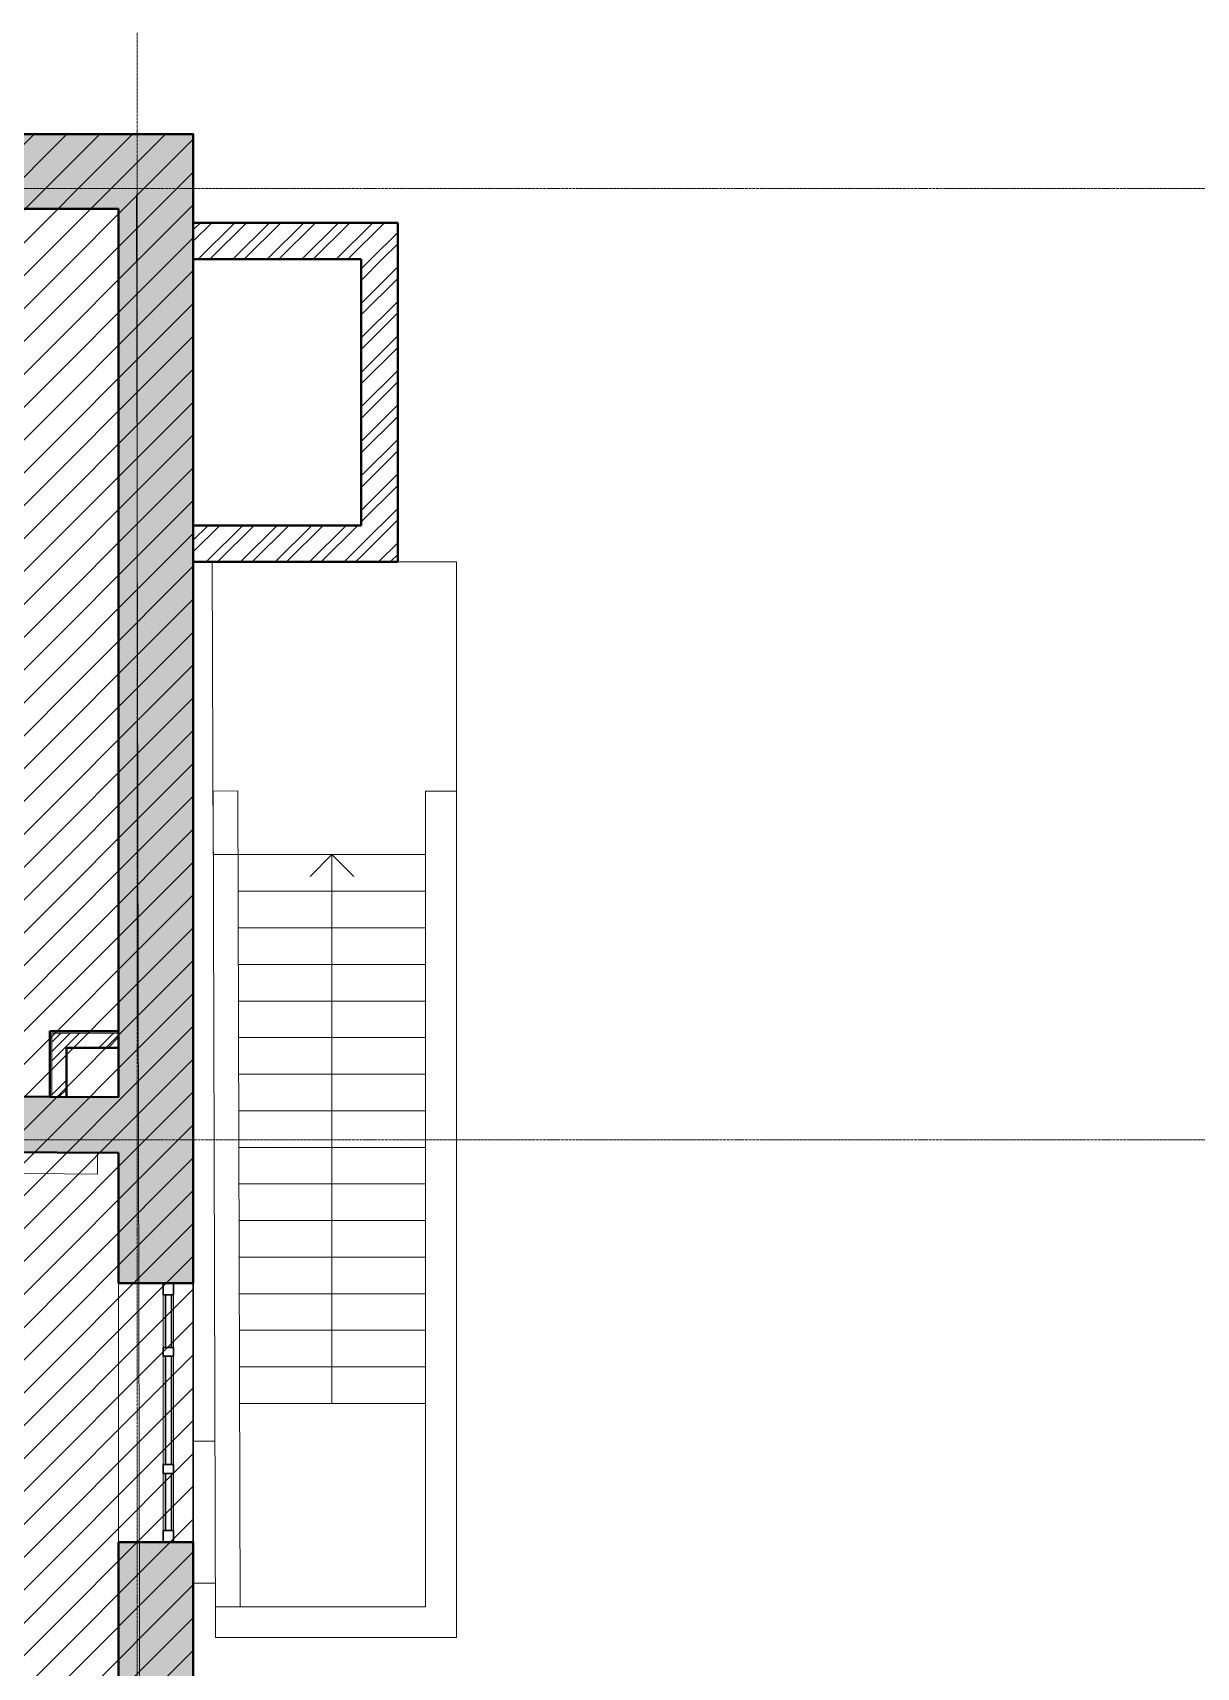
# Model space of a CAD drawing. Header units: millimetres. Extents: x -11886 to 379896, y -8130 to 47743.
# Drawn here: x 2846 to 10797, y 33253 to 44422 of the extents above; entities that cross this region are included whole.
import ezdxf

# ---------------------------------------------------------------- set-up
doc = ezdxf.new("R2010")
doc.units = ezdxf.units.MM
for name, pattern in [('ADSK_Линия сетки', [25, 20, -2.5, 0, -2.5]), ('ADSK_Сверху', [4.5, 3, -1.5]), ('ADSK_Снесено', [4.5, 3, -1.5])]:
    doc.linetypes.add(name, pattern=pattern)
for name, color, linetype, lineweight, true_color in [('_ Окна', 5, 'Continuous', 30, 0x0000ff), ('Витраж', 5, 'Continuous', 18, 0x0000ff), ('Линии', 7, 'Continuous', 9, 0x00a600), ('Окна', 5, 'Continuous', 18, 0x0000ff), ('Панели витража', 5, 'Continuous', 18, 0x0000ff), ('Стены внутренние', 5, 'Continuous', 18, 0x0000ff), ('Стены наружные', 1, 'ADSK_Снесено', 18, 0xff0000), ('Стены штриховка', 5, 'Continuous', 18, 0x0000ff)]:
    doc.layers.add(name, color=color, linetype=linetype, lineweight=lineweight, true_color=true_color)
for name, color, linetype, lineweight in [('Лестницы', 7, 'Continuous', 18), ('Оси', 7, 'Continuous', 9), ('Перекрытие', 7, 'Continuous', 18), ('Стрелки вверх', 7, 'Continuous', 18)]:
    doc.layers.add(name, color=color, linetype=linetype, lineweight=lineweight)
pattern_1 = [(45, (0, 0), (-179.6051, 179.6051), []), (45, (63.5, 0), (0, 359.2102), []), (45, (-63.5, 0), (0, 359.2102), [])]
pattern_2 = [(45, (0, 0), (-117.8655, 117.8655), []), (45, (78.58, 0), (-117.8655, 117.8655), [])]

# ---------------------------------------------------------------- blocks, each defined once
blk = doc.blocks.new('Прямоугольный импост - 70х20_60мм-1426885-01 План 1-го этажа маркировочный')
at = {"layer": 'Витраж', "color": 161, "linetype": 'ADSK_Сверху', "true_color": 0xaaaaff}
for p, q in [((-6074, 27806), (-6144, 27806)), ((-6144, 27726), (-6144, 27806)), ((-6074, 27726), (-6074, 27806)), ((-6144, 27306), (-6144, 27336)), ((-6074, 27306), (-6074, 27336))]:
    blk.add_line(p, q, dxfattribs=at)
blk = doc.blocks.new('Прямоугольный импост - 70х20_60мм-1258642-01 План 1-го этажа маркировочный')
at = {"layer": 'Витраж', "color": 161, "linetype": 'ADSK_Сверху', "true_color": 0xaaaaff}
for p, q in [((-80, 35), (0, 35)), ((0, 35), (0, -35)), ((0, -35), (-80, -35))]:
    blk.add_line(p, q, dxfattribs=at)
blk = doc.blocks.new('Прямоугольный импост - 70х20_60мм-1258643-01 План 1-го этажа маркировочный')
at = {"layer": 'Витраж', "color": 161, "linetype": 'ADSK_Сверху', "true_color": 0xaaaaff}
for p, q in [((0, 35), (-80, 35)), ((0, -35), (0, 35)), ((-80, -35), (0, -35))]:
    blk.add_line(p, q, dxfattribs=at)
blk = doc.blocks.new('Прямоугольный импост - 70х20_60мм-1225850-01 План 1-го этажа маркировочный')
at = {"layer": 'Витраж', "color": 161, "linetype": 'ADSK_Сверху', "true_color": 0xaaaaff}
for p, q in [((-6144, 27276), (-6144, 27306)), ((-6074, 27276), (-6074, 27306)), ((-6144, 26506), (-6144, 26536)), ((-6074, 26506), (-6074, 26536))]:
    blk.add_line(p, q, dxfattribs=at)
blk = doc.blocks.new('Прямоугольный импост - 70х20_60мм-1225113-01 План 1-го этажа маркировочный')
at = {"layer": 'Витраж', "color": 161, "linetype": 'ADSK_Сверху', "true_color": 0xaaaaff}
for p, q in [((-6006, 10092), (-6006, 10122)), ((-5936, 10092), (-5936, 10122)), ((-6006, 9652), (-6006, 9732)), ((-5936, 9652), (-5936, 9732)), ((-6006, 9652), (-5936, 9652))]:
    blk.add_line(p, q, dxfattribs=at)
blk = doc.blocks.new('Прямоугольный импост - 70х60мм-1258640-01 План 1-го этажа маркировочный')
at = {"layer": 'Витраж', "color": 161, "linetype": 'ADSK_Сверху', "true_color": 0xaaaaff}
for p, q in [((-30, 35), (30, 35)), ((30, -35), (-30, -35))]:
    blk.add_line(p, q, dxfattribs=at)
blk = doc.blocks.new('Прямоугольный импост - 70х60мм-1426887-01 План 1-го этажа маркировочный')
at = {"layer": 'Витраж', "color": 161, "linetype": 'ADSK_Сверху', "true_color": 0xaaaaff}
for p, q in [((-6074, 27726), (-6144, 27726)), ((-6144, 27336), (-6144, 27726)), ((-6074, 27336), (-6074, 27726)), ((-6144, 27336), (-6074, 27336))]:
    blk.add_line(p, q, dxfattribs=at)
blk = doc.blocks.new('Прямоугольный импост - 70х60мм-1225009-01 План 1-го этажа маркировочный')
at = {"layer": 'Витраж', "color": 161, "linetype": 'ADSK_Сверху', "true_color": 0xaaaaff}
for p, q in [((-5936, 11392), (-6006, 11392)), ((-6006, 11032), (-6006, 11392)), ((-5936, 11032), (-5936, 11392)), ((-6006, 11032), (-5936, 11032))]:
    blk.add_line(p, q, dxfattribs=at)
blk = doc.blocks.new('Прямоугольный импост - 70х60мм-1229542-01 План 1-го этажа маркировочный')
at = {"layer": 'Витраж', "color": 161, "linetype": 'ADSK_Сверху', "true_color": 0xaaaaff}
for p, q in [((3808, 35378), (3738, 35378)), ((3738, 35378), (3738, 34638)), ((3808, 35378), (3808, 34638)), ((3738, 34638), (3808, 34638))]:
    blk.add_line(p, q, dxfattribs=at)
blk = doc.blocks.new('Новые проёмы подвал - Новые проёмы подвал-999150-01 План 1-го этажа маркировочный')
at = {"layer": 'Линии', "color": 8, "lineweight": 18, "true_color": 0x808080}
for p, q in [((4091, 34798), (3943, 34797)), ((3943, 33827), (4093, 33828))]:
    blk.add_line(p, q, dxfattribs=at)
blk = doc.blocks.new('Системная панель - _AR_Стекло_40мм_привязка по центру-1230233-01 План 1-го этажа маркировочный')
at = {"layer": 'Панели витража', "lineweight": 30}
for p, q in [((180, 20), (-180, 20)), ((-180, 20), (-180, -20)), ((180, -20), (180, 20)), ((-180, -20), (180, -20))]:
    blk.add_line(p, q, dxfattribs=at)
blk = doc.blocks.new('Прямоугольный импост - 70х20_60мм-1230234-01 План 1-го этажа маркировочный')
at = {"layer": 'Витраж', "lineweight": 30}
for p, q in [((-80, 35), (0, 35)), ((-80, -35), (-80, 35)), ((0, 35), (0, -35)), ((0, -35), (-80, -35))]:
    blk.add_line(p, q, dxfattribs=at)
blk = doc.blocks.new('Прямоугольный импост - 70х20_60мм-1230235-01 План 1-го этажа маркировочный')
at = {"layer": 'Витраж', "lineweight": 30}
for p, q in [((0, 35), (-80, 35)), ((-80, 35), (-80, -35)), ((0, -35), (0, 35)), ((-80, -35), (0, -35))]:
    blk.add_line(p, q, dxfattribs=at)
blk = doc.blocks.new('Системная панель - _AR_Стекло_40мм_привязка по центру-1430866-01 План 1-го этажа маркировочный')
at = {"layer": 'Панели витража', "lineweight": 30}
for p, q in [((195, 20), (-195, 20)), ((-195, 20), (-195, -20)), ((195, -20), (195, 20)), ((-195, -20), (195, -20))]:
    blk.add_line(p, q, dxfattribs=at)
blk = doc.blocks.new('Витраж-стеклопакет - Глухой стеклопакет 40мм-1233085-01 План 1-го этажа маркировочный')
at = {"layer": '_ Окна'}
for p, q in [((370, 20), (-370, 20)), ((-370, 20), (-370, -20)), ((370, -20), (370, 20)), ((-370, -20), (370, -20))]:
    blk.add_line(p, q, dxfattribs=at)
blk = doc.blocks.new('Прямоугольный импост - 70х60мм-V58-01 План 1-го этажа маркировочный')
at = {"layer": 'Витраж'}
for p, q in [((3738, 35438), (3738, 35798)), ((3808, 35798), (3808, 35438))]:
    blk.add_line(p, q, dxfattribs=at)
blk = doc.blocks.new('Прямоугольный импост - 70х60мм-V59-01 План 1-го этажа маркировочный')
at = {"layer": 'Витраж'}
for p, q in [((3738, 34188), (3738, 34578)), ((3808, 34578), (3808, 34188))]:
    blk.add_line(p, q, dxfattribs=at)
blk = doc.blocks.new('Прямоугольный импост - 70х60мм-1230232-01 План 1-го этажа маркировочный')
at = {"layer": 'Витраж', "lineweight": 30}
for p, q in [((-30, 35), (30, 35)), ((-30, 20), (-30, 35)), ((30, 35), (30, -35)), ((-30, -35), (-30, -20)), ((30, -35), (-30, -35))]:
    blk.add_line(p, q, dxfattribs=at)
blk = doc.blocks.new('Прямоугольный импост - 70х60мм-V60-01 План 1-го этажа маркировочный')
at = {"layer": 'Витраж'}
for p, q in [((3738, 34638), (3738, 35378)), ((3808, 35378), (3808, 34638))]:
    blk.add_line(p, q, dxfattribs=at)
blk = doc.blocks.new('Прямоугольный импост - 70х60мм-V61-01 План 1-го этажа маркировочный')
at = {"layer": 'Витраж', "lineweight": 30}
for p, q in [((-30, 35), (30, 35)), ((-30, -35), (-30, 35)), ((30, 35), (30, 20)), ((30, -35), (-30, -35)), ((30, -20), (30, -35))]:
    blk.add_line(p, q, dxfattribs=at)

msp = doc.modelspace()

# ---------------------------------------------------------------- hatches: boundary and pattern name
at = {"lineweight": 13, "true_color": 0x636466, "transparency": 33554559}
h = msp.add_hatch(dxfattribs=at)
h.set_pattern_fill('ANSI31', color=251, scale=50)
h.set_pattern_definition([(45, (0, 84876.59), (-112.2532, 112.2532), [])])
h.paths.add_polyline_path([(3943.5, 43728.87), (-6278.75, 43728.87), (-6141.04, 8529.25), (771.13, 8529.25), (771.13, 12571.22), (3385.22, 12571.22), (3381.63, 13081.22), (3330.09, 20918.63), (3943.5, 20918.63)])
at = {"layer": 'Стены внутренние', "lineweight": 9}
h = msp.add_hatch(dxfattribs=at)
h.set_pattern_fill('FP_3', color=256, style=0, pattern_type=2)
h.set_pattern_definition(pattern_1)
h.paths.add_polyline_path([(3076.24, 37150.48), (3076.24, 37586.48), (2976.24, 37586.48), (2976.24, 37150.92)])
h = msp.add_hatch(dxfattribs=at)
h.set_pattern_fill('FP_3', color=256, style=0, pattern_type=2)
h.set_pattern_definition(pattern_1)
h.paths.add_polyline_path([(3298.05, 37486.48), (3433.5, 37486.48), (3433.5, 37586.48), (3076.24, 37586.48), (3076.24, 37486.48), (3276.48, 37486.48)])
at = {"layer": 'Стены внутренние', "true_color": 0xc0c0c0}
h = msp.add_hatch(color=9, dxfattribs=at)
h.paths.add_polyline_path([(3433.5, 36768.87), (3433.5, 37148.87), (2576.14, 37152.72), (2574.75, 36772.72), (3276.48, 36769.57)])
h.paths.add_polyline_path([(1074.45, 36779.46), (1076.15, 37159.45), (-5768.75, 37190.18), (-5768.75, 36810.18), (1047.01, 36779.58)])
at = {"layer": 'Стены наружные', "linetype": 'Continuous', "true_color": 0xc0c0c0}
h = msp.add_hatch(color=9, dxfattribs=at)
h.paths.add_polyline_path([(3433.5, 43218.87), (3433.5, 43728.87), (2619.64, 43728.87), (2619.64, 43218.87)])
h.paths.add_polyline_path([(365.27, 43218.87), (1109.64, 43218.87), (1109.64, 43728.87), (-371.4, 43728.87), (-371.4, 43218.87), (311.55, 43218.87)])
h.paths.add_polyline_path([(-2624.76, 43218.87), (-1881.4, 43218.87), (-1881.4, 43728.87), (-3402.4, 43728.87), (-3402.4, 43218.87), (-2625.56, 43218.87)])
h.paths.add_polyline_path([(-4912.4, 43218.87), (-4912.4, 43728.87), (-6278.75, 43728.87), (-6278.75, 43218.87), (-5768.75, 43218.87)])
h = msp.add_hatch(color=9, dxfattribs=at)
h.paths.add_polyline_path([(3943.5, 20918.63), (3943.5, 22112.62), (3433.5, 22112.62), (3433.5, 20918.63), (3538.48, 20918.63)])
h.paths.add_polyline_path([(3943.5, 23832.62), (3943.5, 26067.62), (3433.5, 26067.62), (3433.5, 23832.62), (3538.48, 23832.62)])
h.paths.add_polyline_path([(3538.48, 27837.62), (3943.5, 27837.62), (3943.5, 30088.56), (3433.5, 30088.56), (3433.5, 27837.62), (3501.06, 27837.62)])
h.paths.add_polyline_path([(3943.5, 31858.56), (3943.5, 34107.64), (3433.5, 34107.64), (3433.5, 31858.56), (3493.35, 31858.56)])
h.paths.add_polyline_path([(3493.35, 35877.64), (3943.5, 35877.64), (3943.5, 43728.87), (3433.5, 43728.87), (3433.5, 35877.64), (3488.69, 35877.64)])
at = {"layer": 'Стены наружные', "linetype": 'Continuous', "lineweight": 9, "true_color": 0x0000ff}
h = msp.add_hatch(dxfattribs=at)
h.set_pattern_fill('FP_2', color=5, style=0, pattern_type=2)
h.set_pattern_definition(pattern_2)
h.paths.add_polyline_path([(3943.5, 42873.46), (5340.42, 42873.46), (5340.42, 43123.46), (3943.5, 43123.46)])
h = msp.add_hatch(dxfattribs=at)
h.set_pattern_fill('FP_2', color=5, style=0, pattern_type=2)
h.set_pattern_definition(pattern_2)
h.paths.add_polyline_path([(5340.42, 40805.32), (5340.42, 42873.46), (5090.42, 42873.46), (5090.42, 40805.32)])
h = msp.add_hatch(dxfattribs=at)
h.set_pattern_fill('FP_2', color=5, style=0, pattern_type=2)
h.set_pattern_definition(pattern_2)
h.paths.add_polyline_path([(5090.42, 40805.32), (5090.42, 41055.32), (3943.5, 41055.32), (3943.5, 40805.32), (4072.86, 40805.32)])

# ---------------------------------------------------------------- linework, layer by layer
at = {"color": 251, "lineweight": 30, "true_color": 0x636466}
msp.add_lwpolyline([(290.5, 8529.25), (-6141.04, 8529.25), (-6278.75, 43728.87), (3943.5, 43728.87), (3943.5, 20918.63), (3330.09, 20918.63), (3381.63, 13081.22)], dxfattribs=at)
at = {"layer": 'Лестницы', "color": 5, "true_color": 0x0000ff}
for p, q in [((4241.26, 38805.32), (5531.26, 38805.32)), ((4250.46, 38555.32), (5531.26, 38555.32)), ((4250.46, 38555.32), (5531.26, 38555.32)), ((4251.14, 38305.32), (5531.26, 38305.32)), ((4251.14, 38305.32), (5531.26, 38305.32)), ((4251.83, 38055.32), (5531.26, 38055.32)), ((4251.83, 38055.32), (5531.26, 38055.32)), ((4252.52, 37805.32), (5531.26, 37805.32)), ((4252.52, 37805.32), (5531.26, 37805.32)), ((4253.21, 37555.32), (5531.26, 37555.32)), ((4253.21, 37555.32), (5531.26, 37555.32)), ((4253.9, 37305.32), (5531.26, 37305.32)), ((4253.9, 37305.32), (5531.26, 37305.32)), ((4254.58, 37055.32), (5531.26, 37055.32)), ((4254.58, 37055.32), (5531.26, 37055.32)), ((4255.27, 36805.32), (5531.26, 36805.32)), ((4255.27, 36805.32), (5531.26, 36805.32)), ((4255.96, 36555.32), (5531.26, 36555.32)), ((4255.96, 36555.32), (5531.26, 36555.32)), ((4256.65, 36305.32), (5531.26, 36305.32)), ((4256.65, 36305.32), (5531.26, 36305.32)), ((4257.33, 36055.32), (5531.26, 36055.32)), ((4257.33, 36055.32), (5531.26, 36055.32)), ((4258.02, 35805.32), (5531.26, 35805.32)), ((4258.02, 35805.32), (5531.26, 35805.32)), ((4258.71, 35555.32), (5531.26, 35555.32)), ((4258.71, 35555.32), (5531.26, 35555.32)), ((4259.4, 35305.32), (5531.26, 35305.32)), ((4259.4, 35305.32), (5531.26, 35305.32)), ((4260.09, 35055.32), (5531.26, 35055.32)), ((4260.09, 35055.32), (5531.26, 35055.32))]:
    msp.add_line(p, q, dxfattribs=at)
at = {"layer": 'Линии', "color": 8, "lineweight": 18, "true_color": 0x808080}
for p, q in [((4248.57, 39240.53), (4078.57, 39240.06)), ((4094.49, 33455.32), (4078.57, 39240.06)), ((4248.57, 39240.53), (4263.91, 33665.32)), ((5531.26, 33665.32), (5531.26, 39240.32)), ((5741.26, 39240.32), (5531.26, 39240.32)), ((5741.26, 39240.32), (5741.26, 33455.32)), ((3289.39, 36769.51), (3287.95, 36622.23)), ((3287.95, 36622.23), (2523.79, 36629.66)), ((4093.46, 33828.36), (3943.5, 33827.95)), ((4093.46, 33827.86), (3943.5, 33827.45)), ((4093.91, 33665.32), (5531.26, 33665.32)), ((5741.26, 33455.32), (4094.49, 33455.32))]:
    msp.add_line(p, q, dxfattribs=at)
at = {"layer": 'Оси', "linetype": 'ADSK_Линия сетки'}
for p, q in [((3559.91, -7330.38), (3559.91, 44421.85)), ((-11086.22, 43356.79), (57141.72, 43356.79)), ((-11086.22, 36856.79), (57141.72, 36856.79))]:
    msp.add_line(p, q, dxfattribs=at)
at = {"layer": 'Перекрытие', "color": 9, "linetype": 'ADSK_Сверху', "true_color": 0xaad4d4}
msp.add_line((3555.58, 43317.35), (3602.44, 20805.68), dxfattribs=at)
at = {"layer": 'Перекрытие', "color": 5, "true_color": 0x0000ff}
for p, q in [((4072.86, 40805.32), (4078.76, 38805.32)), ((5741.26, 40805.32), (5340.42, 40805.32)), ((5741.26, 39240.32), (5741.26, 40805.32)), ((4078.76, 38805.32), (5531.26, 38805.32))]:
    msp.add_line(p, q, dxfattribs=at)
at = {"layer": 'Стены внутренние', "color": 18, "lineweight": 40, "true_color": 0x000000}
for p, q in [((2964.24, 37598.48), (2964.24, 37150.98)), ((3433.5, 37598.48), (2964.24, 37598.48)), ((3433.5, 37486.48), (3433.5, 37596.48)), ((3076.24, 37150.48), (3076.24, 37486.48)), ((3076.24, 37486.48), (3433.5, 37486.48)), ((2964.24, 37150.98), (2576.14, 37152.72)), ((3433.5, 37148.87), (2966.24, 37150.97)), ((2574.43, 36772.72), (3433.5, 36768.87))]:
    msp.add_line(p, q, dxfattribs=at)
at = {"layer": 'Стены наружные', "color": 18, "linetype": 'Continuous', "lineweight": 40, "true_color": 0x000000}
for p, q in [((3943.5, 43728.87), (2619.64, 43728.87)), ((3943.5, 35877.64), (3943.5, 43728.87)), ((2619.64, 43218.87), (3433.5, 43218.87)), ((3433.5, 43218.87), (3433.5, 37598.48)), ((5340.42, 43123.46), (3943.5, 43123.46)), ((5340.42, 40805.32), (5340.42, 43123.46)), ((3943.5, 42873.46), (5090.42, 42873.46)), ((5090.42, 42873.46), (5090.42, 41055.32)), ((5090.42, 41055.32), (3943.5, 41055.32)), ((3943.5, 40805.32), (5340.42, 40805.32)), ((3433.5, 37486.48), (3433.5, 37148.87)), ((3433.5, 36768.87), (3433.5, 35877.64)), ((3433.5, 35877.64), (3943.5, 35877.64)), ((3943.5, 34107.64), (3433.5, 34107.64)), ((3433.5, 34107.64), (3433.5, 31858.56)), ((3943.5, 31858.56), (3943.5, 34107.64))]:
    msp.add_line(p, q, dxfattribs=at)
at = {"layer": 'Стены наружные', "color": 18, "linetype": 'Continuous', "true_color": 0x000000}
for p, q in [((3433.5, 34107.64), (3433.5, 35877.64)), ((3943.5, 35877.64), (3943.5, 34107.64))]:
    msp.add_line(p, q, dxfattribs=at)
at = {"layer": 'Стены штриховка'}
for p, q in [((3433.5, 37596.48), (2964.24, 37596.48)), ((2966.24, 37598.48), (2966.24, 37150.97)), ((2976.24, 37596.48), (2976.24, 37598.48)), ((2976.24, 37586.48), (2976.24, 37150.92)), ((3433.5, 37586.48), (2976.24, 37586.48)), ((3433.5, 37596.48), (3433.5, 37598.48)), ((2964.24, 37150.98), (2966.24, 37150.97))]:
    msp.add_line(p, q, dxfattribs=at)
at = {"layer": 'Стрелки вверх'}
for p, q in [((4891.26, 38805.32), (4741.26, 38655.32)), ((4891.26, 38555.32), (4891.26, 38805.32)), ((4891.26, 38805.32), (5041.26, 38655.32)), ((4891.26, 38305.32), (4891.26, 38555.32)), ((4891.26, 38055.32), (4891.26, 38305.32)), ((4891.26, 37805.32), (4891.26, 38055.32)), ((4891.26, 37555.32), (4891.26, 37805.32)), ((4891.26, 37305.32), (4891.26, 37555.32)), ((4891.26, 37055.32), (4891.26, 37305.32)), ((4891.26, 36805.32), (4891.26, 37055.32)), ((4891.26, 36555.32), (4891.26, 36805.32)), ((4891.26, 36305.32), (4891.26, 36555.32)), ((4891.26, 36055.32), (4891.26, 36305.32)), ((4891.26, 35805.32), (4891.26, 36055.32)), ((4891.26, 35555.32), (4891.26, 35805.32)), ((4891.26, 35305.32), (4891.26, 35555.32)), ((4891.26, 35055.32), (4891.26, 35305.32))]:
    msp.add_line(p, q, dxfattribs=at)

# ---------------------------------------------------------------- block references
at = {"layer": 'Витраж', "color": 161, "linetype": 'ADSK_Сверху', "true_color": 0xaaaaff}
for name, p, rotation in [('Прямоугольный импост - 70х20_60мм-1258643-01 План 1-го этажа маркировочный', (3773.5, 35877.64), 90.00000000000031), ('Прямоугольный импост - 70х20_60мм-1225113-01 План 1-го этажа маркировочный', (-2197.54, 45529.57), 180), ('Прямоугольный импост - 70х60мм-1225009-01 План 1-го этажа маркировочный', (-2197.54, 46829.57), 180), ('Прямоугольный импост - 70х20_60мм-1225850-01 План 1-го этажа маркировочный', (-2335.25, 61913.99), 180), ('Прямоугольный импост - 70х20_60мм-1426885-01 План 1-го этажа маркировочный', (-2335.25, 61913.99), 180), ('Прямоугольный импост - 70х60мм-1426887-01 План 1-го этажа маркировочный', (-2335.25, 61913.99), 180)]:
    msp.add_blockref(name, p, dxfattribs=dict(at, rotation=rotation))
at = {"layer": 'Витраж', "rotation": 90.00000000000031}
msp.add_blockref('Прямоугольный импост - 70х20_60мм-1230235-01 План 1-го этажа маркировочный', (3773.5, 35877.64), dxfattribs=at)
at = {"layer": 'Витраж'}
for name in ['Прямоугольный импост - 70х60мм-V58-01 План 1-го этажа маркировочный', 'Прямоугольный импост - 70х60мм-V60-01 План 1-го этажа маркировочный', 'Прямоугольный импост - 70х60мм-V59-01 План 1-го этажа маркировочный']:
    msp.add_blockref(name, (0, 0), dxfattribs=at)
at = {"layer": 'Витраж', "color": 161, "linetype": 'ADSK_Сверху', "true_color": 0xaaaaff, "extrusion": (0, 0, -1), "rotation": 269.9999999999997}
for name, p in [('Прямоугольный импост - 70х60мм-1258640-01 План 1-го этажа маркировочный', (-3773.5, 35407.64)), ('Прямоугольный импост - 70х60мм-1258640-01 План 1-го этажа маркировочный', (-3773.5, 34607.64)), ('Прямоугольный импост - 70х20_60мм-1258642-01 План 1-го этажа маркировочный', (-3773.5, 34107.64))]:
    msp.add_blockref(name, p, dxfattribs=at)
at = {"layer": 'Витраж', "extrusion": (0, 0, -1), "rotation": 269.9999999999997}
for name, p in [('Прямоугольный импост - 70х60мм-V61-01 План 1-го этажа маркировочный', (-3773.5, 35407.64)), ('Прямоугольный импост - 70х60мм-1230232-01 План 1-го этажа маркировочный', (-3773.5, 34607.64)), ('Прямоугольный импост - 70х20_60мм-1230234-01 План 1-го этажа маркировочный', (-3773.5, 34107.64))]:
    msp.add_blockref(name, p, dxfattribs=at)
at = {"layer": 'Витраж', "color": 161, "linetype": 'ADSK_Сверху', "true_color": 0xaaaaff}
msp.add_blockref('Прямоугольный импост - 70х60мм-1229542-01 План 1-го этажа маркировочный', (0, 0), dxfattribs=at)
at = {"layer": 'Линии', "color": 8, "lineweight": 18, "true_color": 0x808080}
msp.add_blockref('Новые проёмы подвал - Новые проёмы подвал-999150-01 План 1-го этажа маркировочный', (0, 0), dxfattribs=at)
at = {"layer": 'Окна', "rotation": 270.0000000000003}
msp.add_blockref('Витраж-стеклопакет - Глухой стеклопакет 40мм-1233085-01 План 1-го этажа маркировочный', (3773.5, 35007.64), dxfattribs=at)
at = {"layer": 'Панели витража', "rotation": 270.0000000000003}
for name, p in [('Системная панель - _AR_Стекло_40мм_привязка по центру-1230233-01 План 1-го этажа маркировочный', (3773.5, 35617.64)), ('Системная панель - _AR_Стекло_40мм_привязка по центру-1430866-01 План 1-го этажа маркировочный', (3773.5, 34382.64))]:
    msp.add_blockref(name, p, dxfattribs=at)

doc.saveas('drawing.dxf')
